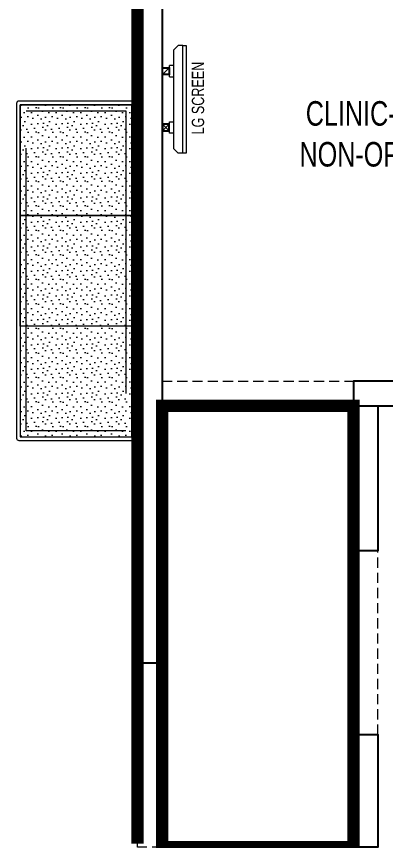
# Model space of a CAD drawing. Header units: feet. Extents: x 2360801 to 2374233, y -6055061 to -6046904.
# Drawn here: x 2370987 to 2372491, y -6053232 to -6049870 of the extents above; entities that cross this region are included whole.
import ezdxf

# ---------------------------------------------------------------- set-up
doc = ezdxf.new("R2010")
doc.units = ezdxf.units.FT
doc.header["$LTSCALE"] = 33
doc.header["$MEASUREMENT"] = 0
for name, pattern in [('a_p6_plan_L18$0$HIDDEN', [0.375, 0.25, -0.125]), ('ACAD_ISO03W100', [30, 12, -18]), ('HIDDEN2', [4.7625, 3.175, -1.5875])]:
    doc.linetypes.add(name, pattern=pattern)
for name, color, linetype, lineweight in [('Floor-Unit', 1, 'Continuous', 13), ('LENS-CURTAIN', 5, 'a_p6_plan_L18$0$HIDDEN', 9), ('LENS-HATCH', 251, 'Continuous', 5), ('LENS-PARTITION', 21, 'Continuous', 25), ('LENS_TEXT', 31, 'Continuous', 5), ('LK-FF&E FLOOR', 1, 'Continuous', 9), ('LK-FLUTTED FINISH', 20, 'Continuous', 30), ('LK-IT', 3, 'Continuous', 18), ('LK-TILES FINISH', 251, 'Continuous', 5), ('LN-ELEVATION-2', 103, 'Continuous', 20), ('LN-ELEVATION-5', 167, 'Continuous', 5), ('TV', 92, 'Continuous', 18)]:
    doc.layers.add(name, color=color, linetype=linetype, lineweight=lineweight)
doc.styles.get("Standard").update_dxf_attribs({"font": 'GILC____.TTF'})

# ---------------------------------------------------------------- blocks, each defined once
blk = doc.blocks.new('3 seater Bench 1385')
at = {"layer": 'LENS-HATCH', "lineweight": 0}
h = blk.add_hatch(dxfattribs=at)
h.set_pattern_fill('STIP1', color=177, scale=100, angle=270, pattern_type=2)
h.set_pattern_definition([(270, (6617025.25, -170439.11), (100, -2e-13), [0, -100]), (270, (6617009.25, -170451.11), (100, -2e-13), [0, -100]), (270, (6616985.25, -170446.11), (100, -2e-13), [0, -100]), (270, (6616962.25, -170481.11), (100, -2e-13), [0, -100]), (270, (6616998.25, -170478.11), (100, -2e-13), [0, -100]), (270, (6617022.25, -170505.11), (100, -2e-13), [0, -100]), (270, (6617029.25, -170470.11), (100, -2e-13), [0, -100]), (270, (6616988.25, -170512.11), (100, -2e-13), [0, -100]), (270, (6616956.25, -170507.11), (100, -2e-13), [0, -100]), (270, (6616941.25, -170433.11), (100, -2e-13), [0, -100]), (270, (6616961.25, -170451.11), (100, -2e-13), [0, -100]), (270, (6616942.25, -170465.11), (100, -2e-13), [0, -100]), (270, (6617006.25, -170526.11), (100, -2e-13), [0, -100]), (270, (6616981.25, -170494.11), (100, -2e-13), [0, -100]), (270, (6617014.25, -170486.11), (100, -2e-13), [0, -100]), (270, (6617005.25, -170503.11), (100, -2e-13), [0, -100]), (270, (6616978.25, -170467.11), (100, -2e-13), [0, -100]), (270, (6617032.25, -170495.11), (100, -2e-13), [0, -100]), (270, (6616973.25, -170526.11), (100, -2e-13), [0, -100]), (270, (6616943.25, -170523.11), (100, -2e-13), [0, -100])])
h.paths.add_polyline_path([(677.5, 227.5), (225.8, 227.5), (225.8, -227.5), (677.5, -227.5)])
h.paths.add_polyline_path([(-225.8, 227.5), (225.8, 227.5), (225.8, -227.5), (-225.8, -227.5)])
h.paths.add_polyline_path([(-677.5, 227.5), (-225.8, 227.5), (-225.8, -227.5), (-677.5, -227.5)])
at = {"layer": 'LN-ELEVATION-2', "ltscale": 0.5}
for points in [[(-677.5, 227.5), (-225.8, 227.5), (-225.8, -227.5), (-677.5, -227.5)], [(-225.8, 227.5), (225.8, 227.5), (225.8, -227.5), (-225.8, -227.5)], [(677.5, 227.5), (225.8, 227.5), (225.8, -227.5), (677.5, -227.5)]]:
    blk.add_lwpolyline(points, close=True, dxfattribs=at)
at = {"layer": 'LN-ELEVATION-5', "ltscale": 0.5}
blk.add_lwpolyline([(682.5, 242.5), (-682.5, 242.5, 0.414214), (-692.5, 232.5), (-692.5, -232.5, 0.414214), (-682.5, -242.5), (682.5, -242.5, 0.414214), (692.5, -232.5), (692.5, 232.5, 0.414214)], format="xyb", close=True, dxfattribs=at)
blk.add_lwpolyline([(677.5, 227.5), (-677.5, 227.5), (-677.5, -227.5), (677.5, -227.5)], close=True, dxfattribs=at)
at = {"layer": 'LN-ELEVATION-5', "linetype": 'HIDDEN2', "ltscale": 11}
blk.add_lwpolyline([(-652.5, 202.5), (652.5, 202.5), (652.5, -202.5), (-652.5, -202.5)], close=True, dxfattribs=at)
blk = doc.blocks.new('CLINIC SCREEN')
at = {"layer": 'TV'}
for p, q in [((-103.1, 42.9), (-127.4, 18.6)), ((-127.4, 42.9), (-103.1, 18.6)), ((102.7, 42.9), (127, 18.6))]:
    blk.add_line(p, q, dxfattribs=at)
at = {"layer": 'TV', "ltscale": 12}
for p, q in [((-220, -19.4), (-200.6, 0)), ((200.6, 0), (-200.6, 0)), ((-138.5, 0), (-138.5, 15.5)), ((-138.5, 15.5), (-92, 15.5)), ((-92, 15.5), (-92, 0)), ((92, 15.5), (92, 0)), ((92, 15.5), (138.5, 15.5)), ((138.5, 0), (138.5, 15.5)), ((220, -19.4), (200.6, 0)), ((-220, -38.8), (-220, -19.4)), ((220, -38.8), (220, -19.4))]:
    blk.add_line(p, q, dxfattribs=at)
at = {"layer": 'TV'}
for points in [[(-130.4, 15.5), (-100.1, 15.5), (-100.1, 45.9), (-130.4, 45.9)], [(-127.4, 18.6), (-103.1, 18.6), (-103.1, 42.9), (-127.4, 42.9)], [(130, 15.5), (99.7, 15.5), (99.7, 45.9), (130, 45.9)], [(127, 18.6), (102.7, 18.6), (102.7, 42.9), (127, 42.9)]]:
    blk.add_lwpolyline(points, close=True, dxfattribs=at)
at = {"layer": 'TV', "ltscale": 12}
blk.add_lwpolyline([(-220, -51.7), (-220, -38.8), (220, -38.8), (220, -51.7)], close=True, dxfattribs=at)
at = {"layer": 'Floor-Unit', "color": 0, "ltscale": 2, "insert": (5.2, -100.4), "char_height": 50, "attachment_point": 5}
blk.add_mtext_dynamic_manual_height_columns('LG SCREEN', width=466.48, gutter_width=12.5, heights=[0], dxfattribs=at)

msp = doc.modelspace()

# ---------------------------------------------------------------- linework, layer by layer
at = {"layer": 'LENS-CURTAIN', "ltscale": 5}
for points in [[(2371580.8, -6051358.3), (2372360.2, -6051358.3), (2372360.2, -6051458.3), (2371580.8, -6051458.3)], [(2372360.2, -6052799.3), (2372460.2, -6052799.3), (2372460.2, -6052049.3), (2372360.2, -6052049.3)], [(2371480.8, -6052508.3), (2371580.8, -6052508.3), (2371580.8, -6053258.3), (2371480.8, -6053258.3)]]:
    msp.add_lwpolyline(points, close=True, dxfattribs=at)
at = {"layer": 'LENS-PARTITION'}
for points in [[(2371480.8, -6049758.3), (2371580.8, -6049758.3), (2371580.8, -6052508.3), (2371480.8, -6052508.3)], [(2373954.8, -6051358.3), (2372360.2, -6051358.3), (2372360.2, -6051458.3), (2373954.8, -6051458.3)], [(2372360.2, -6051458.3), (2372460.2, -6051458.3), (2372460.2, -6052049.3), (2372360.2, -6052049.3)], [(2372360.2, -6052799.3), (2372460.2, -6052799.3), (2372460.2, -6053258.3), (2372360.2, -6053258.3)]]:
    msp.add_lwpolyline(points, close=True, dxfattribs=at)
at = {"layer": 'LK-FLUTTED FINISH', "linetype": 'ACAD_ISO03W100', "ltscale": 0.05, "const_width": 50}
msp.add_lwpolyline([(2372248.8, -6049758.3), (2371480.8, -6049758.3), (2371480.8, -6053244.3)], dxfattribs=at)
at = {"layer": 'LK-TILES FINISH', "color": 212, "linetype": 'ACAD_ISO03W100', "ltscale": 0.05, "const_width": 50}
msp.add_lwpolyline([(2371580.8, -6051458.3), (2372360.2, -6051458.3), (2372360.2, -6053258.3), (2371580.8, -6053258.3)], close=True, dxfattribs=at)

# ---------------------------------------------------------------- block references
at = {"layer": 'LK-FF&E FLOOR', "rotation": 270}
msp.add_blockref('3 seater Bench 1385', (2371229.8, -6050907.4), dxfattribs=at)
at = {"layer": 'LK-IT', "rotation": 90.00000000000003}
msp.add_blockref('CLINIC SCREEN', (2371626.7, -6050208.1), dxfattribs=at)

# ---------------------------------------------------------------- texts
at = {"layer": 'LENS_TEXT', "linetype": 'Continuous', "ltscale": 3, "insert": (2372379.6, -6050349.5), "char_height": 100, "attachment_point": 5}
msp.add_mtext_dynamic_manual_height_columns('CLINIC-3\\PNON-OPP', width=981.078, gutter_width=1, heights=[0], dxfattribs=at)

doc.saveas('drawing.dxf')
